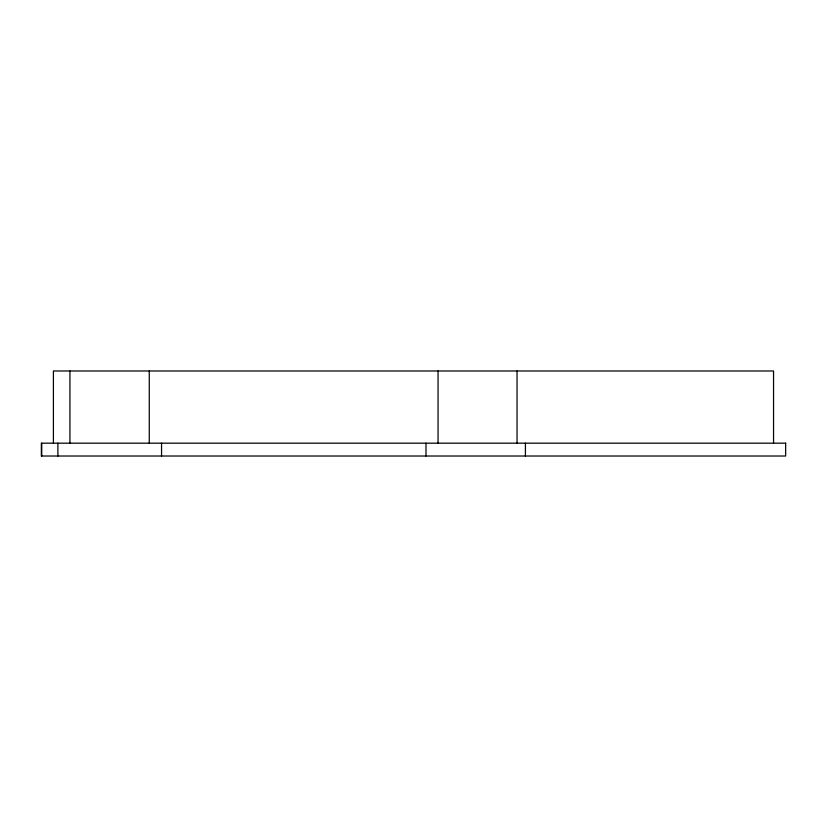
<?xml version="1.0" encoding="UTF-8"?>
<svg xmlns="http://www.w3.org/2000/svg" width="827" height="827" viewBox="0 0 827 827"><rect width="100%" height="100%" fill="white"/><g stroke="black" fill="none" stroke-linecap="round" stroke-linejoin="round"><path stroke-width="1.24" d="M773.545 443.179L773.545 370.982L53.404 370.982L53.404 443.179M525.414 443.179L525.414 456.018M517.04 370.982L517.04 443.179M438.052 370.982L438.052 443.179M425.998 443.179L425.998 456.018M161.544 443.179L161.544 456.018M149.263 370.982L149.263 443.179M69.933 370.982L69.933 443.179M57.89 443.179L57.89 456.018M41.743 443.179L41.743 456.018M785.65 443.179L41.35 443.179L41.35 456.018L785.65 456.018L785.65 443.179"/></g></svg>
